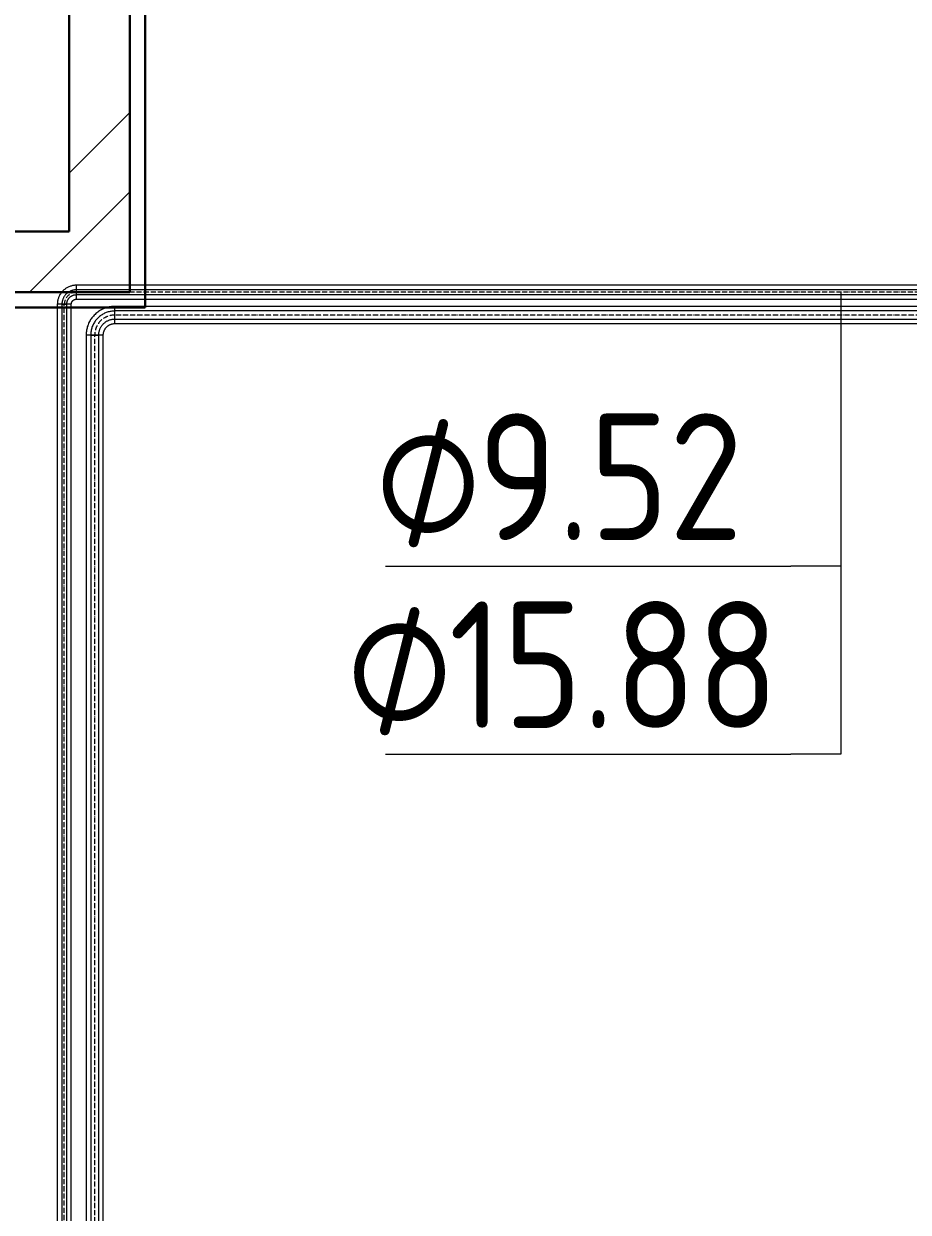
# Model space of a CAD drawing. Header units: millimetres. Extents: x -88595 to 880822, y -1054509 to -148035.
# Drawn here: x 184314 to 186060, y -240258 to -237912 of the extents above; entities that cross this region are included whole.
import ezdxf

# ---------------------------------------------------------------- set-up
doc = ezdxf.new("R2010")
doc.units = ezdxf.units.MM
doc.linetypes.add('$0$ADSK_Осевая', pattern=[14, 10, -2, 0, -2])
doc.linetypes.add('$1$ADSK_Осевая', pattern=[14, 10, -2, 0, -2])
for name, color, linetype, lineweight in [('Изоляция', 7, 'Continuous', 18), ('Марки', 7, 'Continuous', 20), ('Оборудование', 7, 'Continuous', 18), ('Стены наружные', 7, 'Continuous', 18), ('Трубопровод', 7, 'Continuous', 18), ('Трубопроводы', 7, 'Continuous', 18)]:
    doc.layers.add(name, color=color, linetype=linetype, lineweight=lineweight)
doc.styles.add('$0$GOST Common_10', font='GOST_Common.ttf', dxfattribs={"width": 0.9, "height": 250})
doc.styles.add('$1$GOST Common', font='GOST_Common.ttf', dxfattribs={"width": 0.9, "height": 250})

# ---------------------------------------------------------------- blocks, each defined once
blk = doc.blocks.new('$0$ADSK_МедьПайка_Отвод-гнутая труба - Отвод _гнутая труба_-V42-В_Координация_1 этаж ОВ3')
at = {"layer": 'Трубопроводы', "color": 134, "true_color": 0x00a6a6}
for p, q in [((7.9, 39.7), (-7.9, 39.7)), ((7.9, 39.7), (-7.9, 39.7)), ((-39.7, 7.9), (-39.7, -7.9)), ((-39.7, 7.9), (-39.7, -7.9))]:
    blk.add_line(p, q, dxfattribs=at)
at = {"layer": 'Трубопроводы', "color": 134, "true_color": 0x00a6a6, "flags": 128}
for points in [[(-39.7, -7.9), (-37.8, -7.9), (-35.9, -7.8), (-34, -7.6), (-32.1, -7.3), (-30.2, -7), (-28.4, -6.6), (-26.5, -6.1), (-24.7, -5.5), (-22.9, -4.9), (-21.1, -4.2), (-19.4, -3.4), (-17.7, -2.6), (-16, -1.6), (-14.4, -0.7), (-12.8, 0.4), (-11.2, 1.5), (-9.7, 2.7), (-8.3, 3.9), (-6.9, 5.2), (-5.5, 6.5), (-4.2, 7.9), (-3, 9.3), (-1.8, 10.8), (-0.7, 12.4), (0.4, 14), (1.4, 15.6), (2.3, 17.2), (3.2, 18.9), (4, 20.7), (4.7, 22.4), (5.4, 24.2), (5.9, 26), (6.4, 27.9), (6.9, 29.7), (7.2, 31.6), (7.5, 33.5), (7.7, 35.4), (7.9, 37.3), (7.9, 39.2), (7.9, 39.7)], [(-7.9, 39.7), (-8, 38.4), (-8, 37.2), (-8.2, 35.9), (-8.3, 34.6), (-8.6, 33.4), (-8.9, 32.2), (-9.2, 30.9), (-9.6, 29.7), (-10, 28.5), (-10.4, 27.3), (-11, 26.2), (-11.5, 25), (-12.1, 23.9), (-12.8, 22.8), (-13.5, 21.8), (-14.2, 20.7), (-15, 19.7), (-15.8, 18.8), (-16.7, 17.8), (-17.6, 16.9), (-18.5, 16.1), (-19.5, 15.2), (-20.5, 14.4), (-21.5, 13.7), (-22.5, 13), (-23.6, 12.3), (-24.7, 11.7), (-25.9, 11.1), (-27, 10.6), (-28.2, 10.1), (-29.4, 9.7), (-30.6, 9.3), (-31.8, 8.9), (-33.1, 8.6), (-34.3, 8.4), (-35.6, 8.2), (-36.8, 8.1), (-38.1, 8), (-39.4, 7.9), (-39.7, 7.9)]]:
    blk.add_lwpolyline(points, dxfattribs=at)
blk = doc.blocks.new('$0$ADSK_МедьПайка_Отвод-гнутая труба - Отвод _гнутая труба_-V43-В_Координация_1 этаж ОВ3')
at = {"layer": 'Трубопроводы', "color": 190, "true_color": 0x8000ff}
for p, q in [((4.8, 23.8), (-4.8, 23.8)), ((4.8, 23.8), (-4.8, 23.8)), ((-23.8, 4.8), (-23.8, -4.8)), ((-23.8, 4.8), (-23.8, -4.8))]:
    blk.add_line(p, q, dxfattribs=at)
at = {"layer": 'Трубопроводы', "color": 190, "true_color": 0x8000ff, "flags": 128}
for points in [[(-23.8, -4.8), (-22.7, -4.7), (-21.5, -4.7), (-20.4, -4.6), (-19.2, -4.4), (-18.1, -4.2), (-17, -3.9), (-15.9, -3.6), (-14.8, -3.3), (-13.7, -2.9), (-12.7, -2.5), (-11.6, -2), (-10.6, -1.5), (-9.6, -1), (-8.6, -0.4), (-7.7, 0.2), (-6.7, 0.9), (-5.8, 1.6), (-5, 2.3), (-4.1, 3.1), (-3.3, 3.9), (-2.5, 4.7), (-1.8, 5.6), (-1.1, 6.5), (-0.4, 7.4), (0.2, 8.4), (0.8, 9.3), (1.4, 10.3), (1.9, 11.4), (2.4, 12.4), (2.8, 13.5), (3.2, 14.5), (3.6, 15.6), (3.9, 16.7), (4.1, 17.8), (4.3, 18.9), (4.5, 20.1), (4.6, 21.2), (4.7, 22.3), (4.8, 23.5), (4.8, 23.8)], [(-4.8, 23.8), (-4.8, 23), (-4.8, 22.3), (-4.9, 21.5), (-5, 20.8), (-5.1, 20), (-5.3, 19.3), (-5.5, 18.5), (-5.7, 17.8), (-6, 17.1), (-6.3, 16.4), (-6.6, 15.7), (-6.9, 15), (-7.3, 14.3), (-7.7, 13.7), (-8.1, 13), (-8.5, 12.4), (-9, 11.8), (-9.5, 11.2), (-10, 10.7), (-10.5, 10.1), (-11.1, 9.6), (-11.7, 9.1), (-12.3, 8.7), (-12.9, 8.2), (-13.5, 7.8), (-14.2, 7.4), (-14.8, 7), (-15.5, 6.7), (-16.2, 6.3), (-16.9, 6.1), (-17.6, 5.8), (-18.3, 5.6), (-19.1, 5.4), (-19.8, 5.2), (-20.6, 5), (-21.3, 4.9), (-22.1, 4.8), (-22.8, 4.8), (-23.6, 4.8), (-23.8, 4.8)]]:
    blk.add_lwpolyline(points, dxfattribs=at)
blk = doc.blocks.new('$0$ADSK_M_Трубы - Диаметр_8-160846-В_Координация_1 этаж ОВ3')
at = {"layer": 'Марки'}
blk.add_line((0, 0), (8, 0), dxfattribs=at)
blk = doc.blocks.new('1 этаж')
at = {"layer": 'Стены наружные', "lineweight": 30}
for p, q in [((220652.7, 689872.6), (220652.7, 692282.6)), ((220682.7, 689842.6), (220682.7, 692282.6)), ((220532.7, 690992.6), (220532.7, 689992.6)), ((220532.7, 689992.6), (219832.7, 689992.6)), ((220652.7, 689872.6), (219832.7, 689872.6)), ((219862.7, 689842.6), (220682.7, 689842.6))]:
    blk.add_line(p, q, dxfattribs=at)
at = {"layer": 'Стены наружные', "linetype": 'Continuous', "lineweight": 9}
for p, q in [((220532.7, 690107.8), (220652.7, 690227.8)), ((220574.6, 689992.6), (220652.7, 690070.7)), ((220454.6, 689872.6), (220574.6, 689992.6))]:
    blk.add_line(p, q, dxfattribs=at)

msp = doc.modelspace()

# ---------------------------------------------------------------- linework, layer by layer
at = {"layer": 'Изоляция', "color": 190, "true_color": 0x8000ff}
for p, q in [((184417.6, -238455.5), (184417.6, -238428)), ((187570.1, -238428), (184417.6, -238428)), ((184417.6, -238455.5), (187577.8, -238455.5)), ((184380, -238465.6), (184380, -242035.8)), ((184407.6, -238465.6), (184380, -238465.6)), ((184407.6, -242028), (184407.6, -238465.6))]:
    msp.add_line(p, q, dxfattribs=at)
at = {"layer": 'Изоляция', "color": 134, "true_color": 0x00a6a6}
for p, q in [((184493.5, -238503.7), (184493.5, -238469.8)), ((187626.9, -238469.8), (184493.5, -238469.8)), ((184493.5, -238503.7), (187635.8, -238503.7)), ((184436.9, -238526.5), (184436.9, -242068.8)), ((184470.7, -238526.5), (184436.9, -238526.5)), ((184470.7, -242068.8), (184470.7, -238526.5))]:
    msp.add_line(p, q, dxfattribs=at)
at = {"layer": 'Изоляция', "color": 190, "true_color": 0x8000ff, "flags": 128}
for points in [[(184417.6, -238428), (184416.1, -238428), (184414.6, -238428.1), (184413.1, -238428.3), (184411.6, -238428.5), (184410.1, -238428.7), (184408.7, -238429.1), (184407.2, -238429.5), (184405.8, -238429.9), (184404.4, -238430.4), (184403, -238431), (184401.6, -238431.6), (184400.3, -238432.2), (184398.9, -238433), (184397.7, -238433.7), (184396.4, -238434.6), (184395.2, -238435.4), (184394, -238436.4), (184392.8, -238437.3), (184391.7, -238438.3), (184390.7, -238439.4), (184389.6, -238440.5), (184388.7, -238441.6), (184387.7, -238442.8), (184386.8, -238444), (184386, -238445.3), (184385.2, -238446.5), (184384.5, -238447.9), (184383.8, -238449.2), (184383.2, -238450.6), (184382.6, -238452), (184382.1, -238453.4), (184381.6, -238454.8), (184381.2, -238456.2), (184380.9, -238457.7), (184380.6, -238459.2), (184380.4, -238460.7), (184380.2, -238462.2), (184380.1, -238463.7), (184380, -238465.2), (184380, -238465.6)], [(184407.6, -238465.6), (184407.6, -238465.2), (184407.6, -238464.8), (184407.6, -238464.4), (184407.7, -238464), (184407.8, -238463.6), (184407.9, -238463.2), (184408, -238462.8), (184408.1, -238462.4), (184408.2, -238462), (184408.4, -238461.7), (184408.5, -238461.3), (184408.7, -238460.9), (184408.9, -238460.6), (184409.1, -238460.2), (184409.3, -238459.9), (184409.6, -238459.6), (184409.8, -238459.2), (184410.1, -238458.9), (184410.3, -238458.6), (184410.6, -238458.4), (184410.9, -238458.1), (184411.2, -238457.8), (184411.5, -238457.6), (184411.8, -238457.3), (184412.2, -238457.1), (184412.5, -238456.9), (184412.9, -238456.7), (184413.2, -238456.5), (184413.6, -238456.4), (184414, -238456.2), (184414.3, -238456.1), (184414.7, -238455.9), (184415.1, -238455.8), (184415.5, -238455.7), (184415.9, -238455.7), (184416.3, -238455.6), (184416.7, -238455.6), (184417.1, -238455.5), (184417.5, -238455.5), (184417.6, -238455.5)]]:
    msp.add_lwpolyline(points, dxfattribs=at)
at = {"layer": 'Изоляция', "color": 134, "true_color": 0x00a6a6, "flags": 128}
for points in [[(184493.5, -238469.8), (184491.2, -238469.9), (184489, -238470), (184486.7, -238470.2), (184484.5, -238470.5), (184482.3, -238470.9), (184480, -238471.4), (184477.9, -238472), (184475.7, -238472.7), (184473.6, -238473.5), (184471.4, -238474.3), (184469.4, -238475.2), (184467.3, -238476.2), (184465.4, -238477.3), (184463.4, -238478.5), (184461.5, -238479.7), (184459.7, -238481), (184457.9, -238482.4), (184456.2, -238483.9), (184454.5, -238485.4), (184452.9, -238487), (184451.3, -238488.7), (184449.8, -238490.4), (184448.4, -238492.1), (184447.1, -238494), (184445.8, -238495.9), (184444.7, -238497.8), (184443.6, -238499.8), (184442.5, -238501.8), (184441.6, -238503.8), (184440.7, -238505.9), (184439.9, -238508.1), (184439.2, -238510.2), (184438.6, -238512.4), (184438.1, -238514.6), (184437.7, -238516.8), (184437.3, -238519.1), (184437.1, -238521.3), (184436.9, -238523.6), (184436.9, -238525.8), (184436.9, -238526.5)], [(184470.7, -238526.5), (184470.8, -238525.6), (184470.8, -238524.6), (184470.9, -238523.7), (184471, -238522.8), (184471.2, -238521.9), (184471.4, -238521.1), (184471.6, -238520.2), (184471.9, -238519.3), (184472.2, -238518.4), (184472.5, -238517.6), (184472.9, -238516.8), (184473.3, -238516), (184473.8, -238515.2), (184474.2, -238514.4), (184474.7, -238513.6), (184475.2, -238512.9), (184475.8, -238512.1), (184476.4, -238511.5), (184477, -238510.8), (184477.6, -238510.1), (184478.3, -238509.5), (184479, -238508.9), (184479.7, -238508.4), (184480.5, -238507.8), (184481.2, -238507.3), (184482, -238506.8), (184482.8, -238506.4), (184483.6, -238506), (184484.4, -238505.6), (184485.3, -238505.2), (184486.1, -238504.9), (184487, -238504.7), (184487.9, -238504.4), (184488.7, -238504.2), (184489.6, -238504), (184490.5, -238503.9), (184491.4, -238503.8), (184492.3, -238503.7), (184493.3, -238503.7), (184493.5, -238503.7)]]:
    msp.add_lwpolyline(points, dxfattribs=at)
at = {"layer": 'Марки'}
for p, q in [((185926.7, -238441.9), (185926.7, -238982.5)), ((185926.7, -238486.8), (185926.7, -239353.8)), ((185926.7, -238982.5), (185828.1, -238982.5)), ((185926.7, -239353.8), (185828.1, -239353.8))]:
    msp.add_line(p, q, dxfattribs=at)
at = {"layer": 'Трубопровод', "color": 190, "true_color": 0x8000ff}
for p, q in [((187577.8, -238437), (184417.6, -238437)), ((184417.6, -238446.5), (187577.8, -238446.5)), ((184389, -238465.6), (184389, -242035.8)), ((184398.6, -242035.8), (184398.6, -238465.6))]:
    msp.add_line(p, q, dxfattribs=at)
at = {"layer": 'Трубопровод', "color": 190, "linetype": '$0$ADSK_Осевая', "true_color": 0x8000ff}
for p, q in [((187577.8, -238441.8), (184417.6, -238441.8)), ((187577.8, -238441.8), (184417.6, -238441.8)), ((184393.8, -242035.8), (184393.8, -238465.6)), ((184393.8, -242035.8), (184393.8, -238465.6))]:
    msp.add_line(p, q, dxfattribs=at)
at = {"layer": 'Трубопровод', "color": 134, "true_color": 0x00a6a6}
for p, q in [((187635.8, -238478.8), (184493.5, -238478.8)), ((184493.5, -238494.7), (187635.8, -238494.7)), ((184445.9, -238526.5), (184445.9, -242068.8)), ((184461.7, -242068.8), (184461.7, -238526.5))]:
    msp.add_line(p, q, dxfattribs=at)
at = {"layer": 'Трубопровод', "color": 134, "linetype": '$0$ADSK_Осевая', "true_color": 0x00a6a6}
for p, q in [((187635.8, -238486.8), (184493.5, -238486.8)), ((187635.8, -238486.8), (184493.5, -238486.8)), ((184453.8, -242068.8), (184453.8, -238526.5)), ((184453.8, -242068.8), (184453.8, -238526.5))]:
    msp.add_line(p, q, dxfattribs=at)
at = {"layer": 'Трубопроводы', "color": 190, "linetype": '$1$ADSK_Осевая', "true_color": 0x8000ff}
msp.add_arc((184417.6, -238465.6), 23.8, 90, 180, dxfattribs=at)
at = {"layer": 'Трубопроводы', "color": 134, "linetype": '$1$ADSK_Осевая', "true_color": 0x00a6a6}
msp.add_arc((184493.5, -238526.5), 39.7, 90, 180, dxfattribs=at)

# ---------------------------------------------------------------- block references
at = {"layer": 'Марки', "xscale": 99.99999999999993, "yscale": 99.99999999999993, "zscale": 99.99999999999993}
for p in [(185028.1, -238982.5), (185028.1, -239353.8)]:
    msp.add_blockref('$0$ADSK_M_Трубы - Диаметр_8-160846-В_Координация_1 этаж ОВ3', p, dxfattribs=at)
at = {"layer": 'Оборудование', "color": 5, "true_color": 0x0000ff}
msp.add_blockref('1 этаж', (-36129.5, -928314.5), dxfattribs=at)
at = {"layer": 'Трубопроводы', "color": 190, "true_color": 0x8000ff, "rotation": 180}
msp.add_blockref('$0$ADSK_МедьПайка_Отвод-гнутая труба - Отвод _гнутая труба_-V43-В_Координация_1 этаж ОВ3', (184393.8, -238441.8), dxfattribs=at)
at = {"layer": 'Трубопроводы', "color": 134, "true_color": 0x00a6a6, "rotation": 180}
msp.add_blockref('$0$ADSK_МедьПайка_Отвод-гнутая труба - Отвод _гнутая труба_-V42-В_Координация_1 этаж ОВ3', (184453.8, -238486.8), dxfattribs=at)

# ---------------------------------------------------------------- texts
at = {"layer": 'Марки', "lineweight": 9, "char_height": 250, "attachment_point": 1}
for s, insert, width, style in [('\\fGOST Common|b0|i0|c254|p34|;\\W.9;⌀', (185007.3, -238681), 245.316, '$0$GOST Common_10'), ('9.52', (185209.7, -238681), 663.797, '$1$GOST Common'), ('\\fGOST Common|b0|i0|c254|p34|;\\W.9;⌀', (184950.6, -239052.2), 245.316, '$0$GOST Common_10'), ('15.88', (185153, -239052.2), 800.886, '$1$GOST Common')]:
    msp.add_mtext(s, dxfattribs=dict(at, insert=insert, width=width, style=style))

doc.saveas('drawing.dxf')
